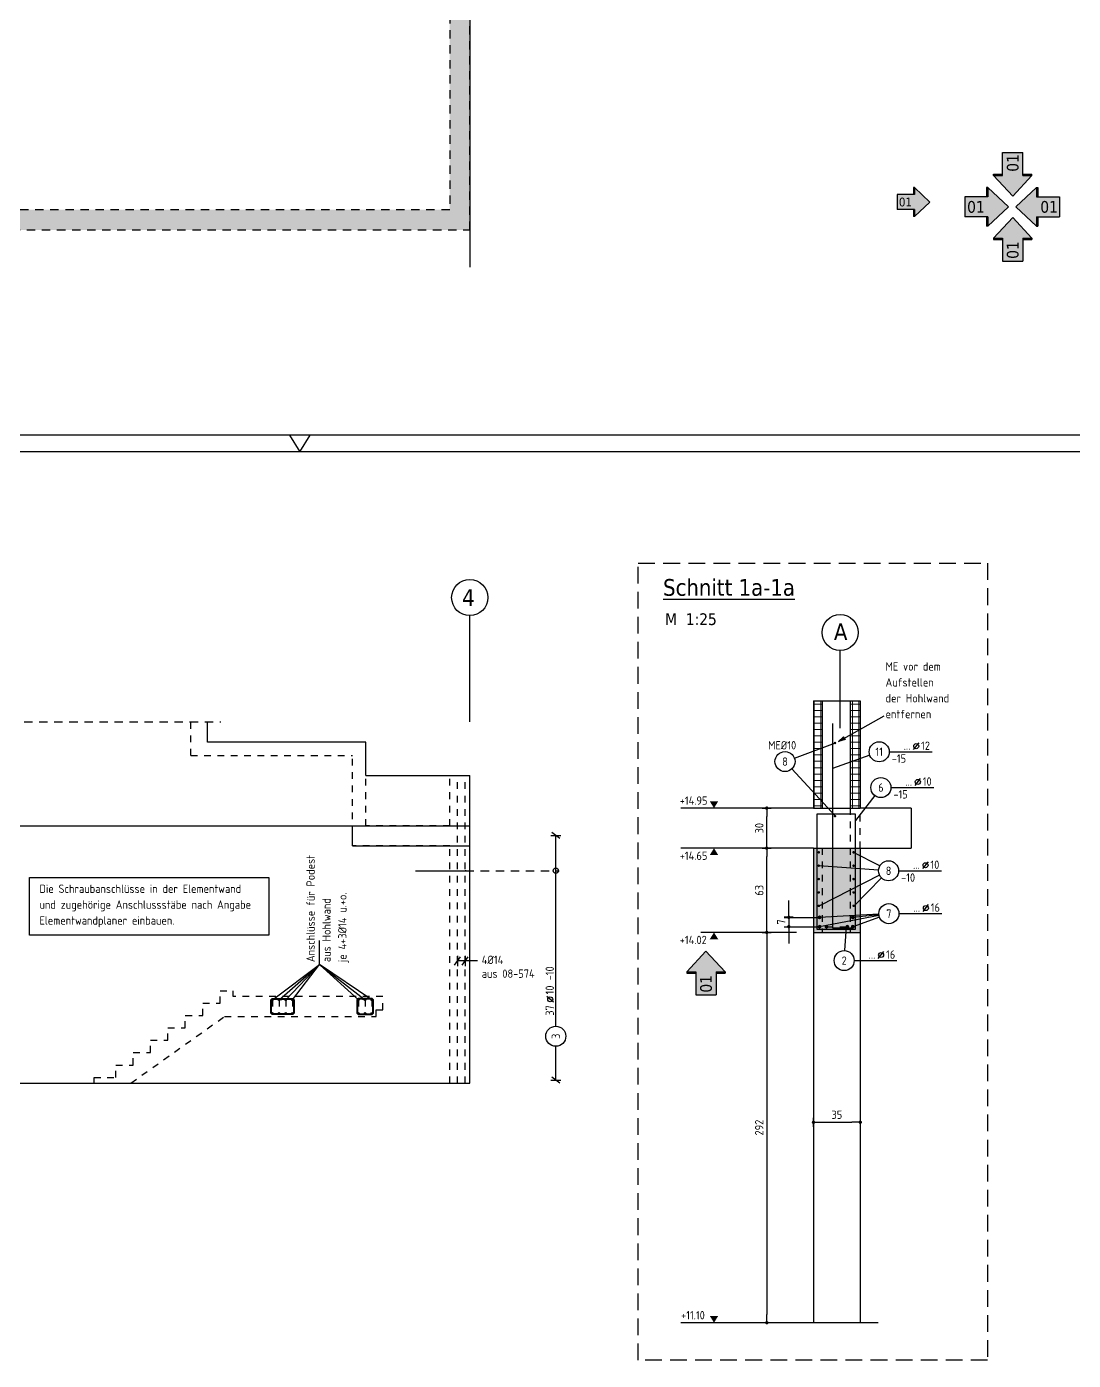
# Model space of a CAD drawing. Extents: x 21.6 to 105.5, y -19 to 78.7.
# Drawn here: x 56.89 to 72.55, y -3.15 to 16.8 of the extents above; entities that cross this region are included whole.
import ezdxf
from ezdxf.enums import TextEntityAlignment as Align

# ---------------------------------------------------------------- set-up
doc = ezdxf.new("R2010")
doc.units = 0
doc.header["$LTSCALE"] = 0.5
for name, pattern in [('AUSGEZOGEN', [1000.01, 1000, 0.01]), ('DASHED', [0.75, 0.5, -0.25]), ('DOT', [0.175, 0.05, -0.125]), ('HIDDEN', [0.375, 0.25, -0.125]), ('HIDDEN2', [0.187, 0.125, -0.062]), ('PUNKT', [0.175, 0.05, -0.125]), ('STRICHLINIE', [0.75, 0.5, -0.25]), ('VERDECKT', [0.375, 0.25, -0.125])]:
    doc.linetypes.add(name, pattern=pattern)
for name, color, linetype in [('ACHSEN', 7, 'Continuous'), ('AFU', 7, 'Continuous'), ('BETON', 7, 'Continuous'), ('DETAIL', 7, 'Continuous'), ('DRUEBER', 7, 'Continuous'), ('grau_hell', 7, 'Continuous'), ('grau_mittel', 7, 'Continuous'), ('HILFE', 7, 'Continuous'), ('INDEX', 7, 'Continuous'), ('koten', 7, 'Continuous'), ('MASSE', 7, 'Continuous'), ('OBJEKT', 7, 'Continuous'), ('RAHMEN', 7, 'Continuous'), ('RND', 7, 'Continuous'), ('RND_BILD', 7, 'Continuous'), ('SFP_Achsen', 7, 'Continuous'), ('TEXT', 7, 'Continuous'), ('VERDECKT', 7, 'Continuous')]:
    doc.layers.add(name, color=color, linetype=linetype)
doc.layers.add('NOPLOT', color=7, linetype='Continuous', plot=False)
doc.layers.add('zila_01_rb_02_stb-fertig_05_schraff', color=144, linetype='Continuous', lineweight=9)
doc.styles.add('helv', font='tahoma.ttf')
doc.styles.add('txt', font='isocp.shx')
doc.linetypes.add('AFU_50K', pattern='A,0.15,["/",Standard,S=0.2,R=0,X=-0.01,Y=-0.1],0.07,["/",Standard,S=0.2,R=0,X=-0.01,Y=-0.1],0.15', length=0.37)
doc.linetypes.add('AFU_50L', pattern='A,0.75,["/",Standard,S=0.2,R=0,X=-0.01,Y=-0.1],0.07,["/",Standard,S=0.2,R=0,X=-0.01,Y=-0.1],0.75', length=1.57)
doc.dimstyles.new('DOT_I', dxfattribs={"dimscale": 0.5, "dimtxt": 0.25, "dimasz": 0.25, "dimexe": 0.1, "dimexo": 0.3, "dimgap": 0.1, "dimtad": 1, "dimdec": 3, "dimzin": 3, "dimtxsty": 'txt', "dimblk": 'DOT', "dimblk1": 'DOT', "dimblk2": 'DOT', "dimsah": 1, "dimcen": 0.1, "dimse1": 1, "dimse2": 1, "dimazin": 0, "dimtfac": 1, "dimtdec": 4, "dimtix": 1, "dimtmove": 2, "dimatfit": 3, "dimfxl": 0, "dimtvp": 1, "dimtolj": 1, "dimtzin": 0, "dimarcsym": 0})

# ---------------------------------------------------------------- blocks, each defined once
blk = doc.blocks.new('lei_gre')
at = {"layer": 'RND', "color": 7, "linetype": 'Continuous'}
for p, q in [((-0.09, -0.12), (0.09, 0.12)), ((0, 0.15), (0, -0.15))]:
    blk.add_line(p, q, dxfattribs=at)
blk = doc.blocks.new('RND_LEI')
at = {"layer": 'RND', "color": 7, "linetype": 'Continuous'}
blk.add_line((1.022, 0.066), (1.19, 0.27), dxfattribs=at)
for centre, radius in [((0, 0), 0.3), ((1.106, 0.168), 0.075)]:
    blk.add_circle(centre, radius, dxfattribs=at)
at = {"layer": 'RND', "color": 7, "linetype": 'Continuous', "style": 'txt'}
blk.add_attdef('POSL', text='', height=0.25, dxfattribs=at).set_placement((0, 0), align=Align.MIDDLE)
blk.add_attdef('ANZ', text='', height=0.25, dxfattribs=at).set_placement((0.931, 0.057), align=Align.RIGHT)
for tag, p in [('DUM', (1.253, 0.057)), ('ABSTD', (1.674, 0.057)), ('POSTXT', (0.374, -0.327))]:
    blk.add_attdef(tag, p, '', height=0.25, dxfattribs=at)
blk = doc.blocks.new('DOT')
at = {"layer": 'MASSE', "color": 7, "linetype": 'Continuous'}
for p, q in [((0, 0), (-1, 0)), ((0, 0.54), (0, -0.54))]:
    blk.add_line(p, q, dxfattribs=at)
at = {"layer": 'MASSE', "color": 7, "linetype": 'Continuous', "const_width": 0.2}
blk.add_lwpolyline([(-0.1, 0, 1), (0.1, 0, 1)], format="xyb", close=True, dxfattribs=at)
blk = doc.blocks.new('*D14')
at = {"layer": 'DEFPOINTS', "color": 0, "linetype": 'AUSGEZOGEN', "transparency": 16777216}
for p in [(67.964, 3.25), (67.964, -2.59), (67.964, -2.59)]:
    blk.add_point(p, dxfattribs=at)
at = {"layer": 'MASSE', "color": 0, "linetype": 'AUSGEZOGEN', "lineweight": -2, "transparency": 16777216}
blk.add_line((67.964, 3.125), (67.964, -2.465), dxfattribs=at)
at = {"layer": 'MASSE', "color": 0, "linetype": 'AUSGEZOGEN', "lineweight": -2, "transparency": 16777216, "xscale": 0.125, "yscale": 0.125, "zscale": 0.125}
for p, rotation in [((67.964, 3.25), 90), ((67.964, -2.59), 270)]:
    blk.add_blockref('DOT', p, dxfattribs=dict(at, rotation=rotation))
at = {"layer": 'MASSE', "color": 0, "linetype": 'AUSGEZOGEN', "transparency": 16777216, "insert": (67.851, 0.33), "char_height": 0.125, "attachment_point": 5, "rotation": 90, "style": 'txt'}
blk.add_mtext('\\A1;292', dxfattribs=at)
blk = doc.blocks.new('*D15')
at = {"layer": 'DEFPOINTS', "color": 0, "linetype": 'AUSGEZOGEN', "transparency": 16777216}
for p in [(67.964, 4.51), (67.964, 4.51), (67.964, 3.25)]:
    blk.add_point(p, dxfattribs=at)
at = {"layer": 'MASSE', "color": 0, "linetype": 'AUSGEZOGEN', "lineweight": -2, "transparency": 16777216}
blk.add_line((67.964, 3.375), (67.964, 4.385), dxfattribs=at)
at = {"layer": 'MASSE', "color": 0, "linetype": 'AUSGEZOGEN', "lineweight": -2, "transparency": 16777216, "xscale": 0.125, "yscale": 0.125, "zscale": 0.125}
for p, rotation in [((67.964, 4.51), 90), ((67.964, 3.25), 270)]:
    blk.add_blockref('DOT', p, dxfattribs=dict(at, rotation=rotation))
at = {"layer": 'MASSE', "color": 0, "linetype": 'AUSGEZOGEN', "transparency": 16777216, "insert": (67.851, 3.88), "char_height": 0.125, "attachment_point": 5, "rotation": 90, "style": 'txt'}
blk.add_mtext('\\A1;63', dxfattribs=at)
blk = doc.blocks.new('OKRD_U')
at = {"color": 0, "linetype": 'ByBlock'}
blk.add_solid([(-0.125, -0.202), (0.125, -0.202), (0, 0)], dxfattribs=at)
at = {"color": 0, "linetype": 'ByBlock', "style": 'txt'}
blk.add_attdef('OKRD', (0.25, -0.35), '', height=0.25, dxfattribs=at)
blk = doc.blocks.new('*D16')
at = {"layer": 'DEFPOINTS', "color": 0, "linetype": 'AUSGEZOGEN', "transparency": 16777216}
for p in [(68.663, 0.409), (69.363, 0.409), (69.363, 0.409)]:
    blk.add_point(p, dxfattribs=at)
at = {"layer": 'MASSE', "color": 0, "linetype": 'AUSGEZOGEN', "lineweight": -2, "transparency": 16777216}
blk.add_line((68.788, 0.409), (69.238, 0.409), dxfattribs=at)
at = {"layer": 'MASSE', "color": 0, "linetype": 'AUSGEZOGEN', "lineweight": -2, "transparency": 16777216, "xscale": 0.125, "yscale": 0.125, "zscale": 0.125, "rotation": 180}
blk.add_blockref('DOT', (68.663, 0.409), dxfattribs=at)
at = {"layer": 'MASSE', "color": 0, "linetype": 'AUSGEZOGEN', "lineweight": -2, "transparency": 16777216, "xscale": 0.125, "yscale": 0.125, "zscale": 0.125}
blk.add_blockref('DOT', (69.363, 0.409), dxfattribs=at)
at = {"layer": 'MASSE', "color": 0, "linetype": 'AUSGEZOGEN', "transparency": 16777216, "insert": (69.013, 0.522), "char_height": 0.125, "attachment_point": 5, "style": 'txt'}
blk.add_mtext('\\A1;35', dxfattribs=at)
blk = doc.blocks.new('*D17')
at = {"layer": 'DEFPOINTS', "color": 0, "linetype": 'AUSGEZOGEN', "transparency": 16777216}
for p in [(67.964, 5.11), (67.964, 5.11), (67.964, 4.51)]:
    blk.add_point(p, dxfattribs=at)
at = {"layer": 'MASSE', "color": 0, "linetype": 'AUSGEZOGEN', "lineweight": -2, "transparency": 16777216}
blk.add_line((67.964, 4.635), (67.964, 4.985), dxfattribs=at)
at = {"layer": 'MASSE', "color": 0, "linetype": 'AUSGEZOGEN', "lineweight": -2, "transparency": 16777216, "xscale": 0.125, "yscale": 0.125, "zscale": 0.125}
for p, rotation in [((67.964, 5.11), 90), ((67.964, 4.51), 270)]:
    blk.add_blockref('DOT', p, dxfattribs=dict(at, rotation=rotation))
at = {"layer": 'MASSE', "color": 0, "linetype": 'AUSGEZOGEN', "transparency": 16777216, "insert": (67.851, 4.81), "char_height": 0.125, "attachment_point": 5, "rotation": 90, "style": 'txt'}
blk.add_mtext('\\A1;30', dxfattribs=at)
blk = doc.blocks.new('OKRD_O')
at = {"color": 0, "linetype": 'ByBlock'}
blk.add_solid([(-0.125, 0.202), (0.125, 0.202), (0, 0)], dxfattribs=at)
at = {"color": 0, "linetype": 'ByBlock', "style": 'txt'}
blk.add_attdef('OKRD', (0.25, 0.1), '', height=0.25, dxfattribs=at)
blk = doc.blocks.new('*D18')
at = {"layer": 'DEFPOINTS', "color": 0, "linetype": 'AUSGEZOGEN', "transparency": 16777216}
for p in [(68.293, 3.476), (68.293, 3.336), (68.293, 3.336)]:
    blk.add_point(p, dxfattribs=at)
at = {"layer": 'MASSE', "color": 0, "linetype": 'AUSGEZOGEN', "lineweight": -2, "transparency": 16777216}
for p, q in [((68.293, 3.601), (68.293, 3.726)), ((68.293, 3.476), (68.293, 3.336)), ((68.293, 3.211), (68.293, 3.086))]:
    blk.add_line(p, q, dxfattribs=at)
at = {"layer": 'MASSE', "color": 0, "linetype": 'AUSGEZOGEN', "lineweight": -2, "transparency": 16777216, "xscale": 0.125, "yscale": 0.125, "zscale": 0.125}
for p, rotation in [((68.293, 3.476), 270), ((68.293, 3.336), 90)]:
    blk.add_blockref('DOT', p, dxfattribs=dict(at, rotation=rotation))
at = {"layer": 'MASSE', "color": 0, "linetype": 'AUSGEZOGEN', "transparency": 16777216, "insert": (68.181, 3.406), "char_height": 0.125, "attachment_point": 5, "rotation": 90, "style": 'txt'}
blk.add_mtext('\\A1;7', dxfattribs=at)
blk = doc.blocks.new('DINA1')
at = {"layer": 'RAHMEN'}
blk.add_line((84.1, 59.4), (0, 59.4), dxfattribs=at)
at = {"layer": 'RAHMEN', "color": 7, "linetype": 'Continuous'}
for p, q in [((41.74, 59.4), (42.05, 58.9)), ((42.05, 58.9), (42.36, 59.4))]:
    blk.add_line(p, q, dxfattribs=at)
at = {"layer": 'RAHMEN', "color": 5}
blk.add_line((83.6, 58.9), (2, 58.9), dxfattribs=at)
blk = doc.blocks.new('Brüstung DG')
at = {"color": 0, "linetype": 'ByBlock', "lineweight": -2}
blk.add_lwpolyline([(0.285, 20.285), (0.285, 20.285), (0.285, 20.285), (0.285, 20.95), (38.75, 20.95), (38.75, 0.3), (0.285, 0.3), (0.285, 3.925), (0.075, 3.925), (0.075, 0), (39.05, 0), (39.05, 21.25), (0.125, 21.25), (0.125, 20.285), (0.125, 20.285), (0.125, 20.285)], close=True, dxfattribs=at)
blk = doc.blocks.new('RND_HIN')
at = {"layer": 'RND', "color": 7, "linetype": 'Continuous'}
blk.add_circle((0, 0), 0.3, dxfattribs=at)
at = {"layer": 'RND', "color": 7, "linetype": 'Continuous', "style": 'txt'}
blk.add_attdef('POSI', text='', height=0.25, dxfattribs=at).set_placement((0, 0), align=Align.MIDDLE)
blk = doc.blocks.new('Pfeillinie')
at = {"layer": 'TEXT', "linetype": 'Continuous'}
blk.add_hatch(color=7, dxfattribs=at).paths.add_polyline_path([(0, 0), (-0.8, 0.2), (-0.8, 0), (-0.8, -0.2)])
at = {"layer": 'TEXT', "color": 7, "linetype": 'Continuous'}
for p, q in [((-0.8, 0), (-0.8, 0.2)), ((-0.8, 0.2), (0, 0)), ((-0.8, 0), (-0.8, -0.2)), ((-0.8, -0.2), (0, 0))]:
    blk.add_line(p, q, dxfattribs=at)
blk = doc.blocks.new('hin_ind5')
at = {"layer": 'grau_hell', "linetype": 'AUSGEZOGEN'}
h = blk.add_hatch(color=9, dxfattribs=at)
h.dxf.hatch_style = 2
h.paths.add_polyline_path([(0, 0), (0.619, -0.577), (0.619, -0.3), (1.306, -0.3), (1.306, 0.3), (0.619, 0.3), (0.619, 0.577)])
h.paths.add_polyline_path([(0.34, -0.274), (1.311, -0.274), (1.311, 0.274), (0.34, 0.274)], flags=9)
at = {"layer": 'OBJEKT', "linetype": 'AUSGEZOGEN'}
for points in [[(0.619, 0.3), (0.66, 0.3), (0.66, 0.577), (0.619, 0.577)], [(0.619, -0.577), (0.66, -0.577), (0.66, -0.3), (0.619, -0.3)]]:
    blk.add_hatch(color=1, dxfattribs=at).paths.add_polyline_path(points)
at = {"layer": 'OBJEKT', "color": 1, "linetype": 'AUSGEZOGEN'}
for p, q in [((0, 0), (0.619, 0.577)), ((0.619, 0.577), (0.619, 0.3)), ((0.619, 0.577), (0.66, 0.577)), ((0.66, 0.577), (0.66, 0.3)), ((0, 0), (0.619, -0.577)), ((0.619, 0.3), (1.306, 0.3)), ((1.306, 0.3), (1.306, -0.3)), ((0.619, -0.3), (0.619, -0.577)), ((0.619, -0.3), (1.306, -0.3)), ((0.66, -0.3), (0.66, -0.577))]:
    blk.add_line(p, q, dxfattribs=at)
at = {"layer": 'OBJEKT', "color": 7, "linetype": 'AUSGEZOGEN'}
blk.add_line((0.619, -0.577), (0.66, -0.577), dxfattribs=at)
at = {"layer": 'INDEX', "color": 1, "linetype": 'Continuous', "style": 'helv'}
blk.add_attdef('INDEX', text='', height=0.35, rotation=360, dxfattribs=at).set_placement((1.259, 0), align=Align.MIDDLE_RIGHT)

msp = doc.modelspace()

# ---------------------------------------------------------------- hatches: boundary and pattern name
at = {"layer": 'grau_hell'}
msp.add_hatch(color=9, dxfattribs=at).paths.add_polyline_path([(62.5555, 52.7622), (62.5555, 52.4622), (63.2205, 52.4622), (63.2205, 14.0622), (42.5705, 14.0622), (42.5705, 52.4622), (46.1955, 52.4622), (46.1955, 52.8122), (42.2705, 52.8122), (42.2705, 13.7622), (63.5205, 13.7622), (63.5205, 52.7622)])
at = {"layer": 'grau_mittel'}
h = msp.add_hatch(color=61, dxfattribs=at)
h.paths.add_polyline_path([(68.6627, 3.2498), (68.7927, 3.2498), (68.7927, 4.5098), (68.6627, 4.5098)])
h.paths.add_polyline_path([(68.7927, 3.2498), (69.2127, 3.2498), (69.2127, 4.5098), (68.7927, 4.5098)])
h.paths.add_polyline_path([(69.3627, 4.5098), (69.2127, 4.5098), (69.2127, 3.2498), (69.3627, 3.2498)])
at = {"layer": 'zila_01_rb_02_stb-fertig_05_schraff', "linetype": 'AUSGEZOGEN'}
h = msp.add_hatch(dxfattribs=at)
h.set_pattern_fill('ANSI37', color=102, scale=0.03, angle=-135)
h.paths.add_polyline_path([(68.7927, 6.7156), (68.6627, 6.7156), (68.6627, 5.1098), (68.7927, 5.1098)])
h = msp.add_hatch(dxfattribs=at)
h.set_pattern_fill('ANSI37', color=102, scale=0.03, angle=-135)
h.paths.add_polyline_path([(69.3627, 6.7156), (69.2127, 6.7156), (69.2127, 5.1098), (69.3627, 5.1098)])

# ---------------------------------------------------------------- linework, layer by layer
at = {"layer": 'ACHSEN', "color": 140, "linetype": 'AUSGEZOGEN'}
for p, q in [((63.5205, 54.4622), (63.5205, 13.2051)), ((63.5205, 6.4016), (63.5205, 7.9897)), ((69.0627, 6.3045), (69.0627, 7.4669)), ((68.2257, 3.4756), (68.7406, 3.4756)), ((68.2257, 3.3356), (68.7406, 3.3356))]:
    msp.add_line(p, q, dxfattribs=at)
at = {"layer": 'AFU', "color": 8, "linetype": 'AFU_50K'}
for p, q in [((68.7927, 5.1098), (69.2127, 5.1098)), ((61.7655, 4.5461), (61.7655, 4.8461)), ((68.6627, 4.5098), (69.3627, 4.5098))]:
    msp.add_line(p, q, dxfattribs=at)
at = {"layer": 'AFU', "color": 8, "linetype": 'AFU_50L'}
for p, q in [((42.2705, 4.8461), (63.5205, 4.8461)), ((61.7655, 4.5461), (63.5205, 4.5461)), ((51.4155, 0.9961), (63.5205, 0.9961))]:
    msp.add_line(p, q, dxfattribs=at)
at = {"layer": 'BETON', "color": 6, "linetype": 'AUSGEZOGEN'}
for p, q in [((68.6627, 6.7156), (68.6627, 5.1098)), ((69.3627, 6.7156), (69.3627, 5.1098)), ((59.5955, 6.0961), (59.5955, 6.3991)), ((61.9655, 6.0961), (59.5955, 6.0961)), ((61.9655, 5.5961), (61.9655, 6.0961)), ((61.9655, 5.5961), (63.5205, 5.5961)), ((63.5205, 0.9961), (63.5205, 5.5961)), ((68.6627, 5.1098), (66.6763, 5.1098)), ((70.1227, 5.1098), (69.3627, 5.1098)), ((70.1227, 5.1098), (70.1227, 4.5098)), ((68.6627, 4.5098), (66.6763, 4.5098)), ((68.6627, 4.5098), (68.6627, 3.2498)), ((69.3627, 4.5098), (69.3627, 3.2498)), ((69.3627, 4.5098), (70.1227, 4.5098)), ((68.6627, 3.2498), (69.3627, 3.2498)), ((69.6292, -2.5902), (66.6763, -2.5902))]:
    msp.add_line(p, q, dxfattribs=at)
at = {"layer": 'DETAIL', "color": 102, "linetype": 'STRICHLINIE'}
msp.add_lwpolyline([(71.2679, 8.7737), (71.2679, -3.1529), (66.0415, -3.1529), (66.0415, 8.7737)], close=True, dxfattribs=at)
at = {"layer": 'DRUEBER', "color": 7, "linetype": 'PUNKT'}
for p, q in [((59.3455, 5.8961), (59.3455, 6.3991)), ((59.3455, 5.8961), (61.7655, 5.8961)), ((61.7655, 4.5461), (61.7655, 5.8961)), ((61.9655, 4.8461), (61.9655, 5.5961)), ((63.2205, 4.8461), (63.2205, 5.5961)), ((63.2205, 4.8461), (61.9655, 4.8461)), ((63.2205, 4.5461), (61.7655, 4.5461)), ((63.2205, 0.9961), (63.2205, 4.5461)), ((59.7855, 2.1911), (59.7855, 2.3761)), ((59.7855, 2.3761), (59.9805, 2.3761)), ((59.9805, 2.2911), (59.9805, 2.3761)), ((62.2205, 2.2911), (59.9805, 2.2911)), ((62.2205, 2.0911), (62.2205, 2.2911)), ((59.2655, 1.8211), (59.2655, 2.0061)), ((59.2655, 2.0061), (59.5255, 2.0061)), ((59.5255, 2.0061), (59.5255, 2.1911)), ((59.5255, 2.1911), (59.7855, 2.1911)), ((62.1205, 1.9911), (62.1205, 2.0911)), ((62.1205, 2.0911), (62.2205, 2.0911)), ((58.4522, 0.9961), (59.8505, 1.9911)), ((59.0055, 1.6361), (59.0055, 1.8211)), ((59.0055, 1.8211), (59.2655, 1.8211)), ((59.8505, 1.9911), (62.1205, 1.9911)), ((58.7455, 1.4511), (58.7455, 1.6361)), ((58.7455, 1.6361), (59.0055, 1.6361)), ((58.4855, 1.2661), (58.4855, 1.4511)), ((58.4855, 1.4511), (58.7455, 1.4511)), ((58.2255, 1.0811), (58.2255, 1.2661)), ((58.2255, 1.2661), (58.4855, 1.2661)), ((63.5205, 0.9961), (63.5205, 1.2261)), ((57.9005, 0.9961), (57.9005, 1.0811)), ((57.9005, 1.0811), (58.0955, 1.0811)), ((58.0955, 1.0811), (58.2255, 1.0811))]:
    msp.add_line(p, q, dxfattribs=at)
at = {"layer": 'DRUEBER', "color": 7, "linetype": 'HIDDEN2'}
for p, q in [((69.2127, 5.1098), (69.2127, 3.2498)), ((69.3627, 4.5098), (69.3627, 5.1098)), ((68.7927, 4.5098), (68.7927, 3.2498))]:
    msp.add_line(p, q, dxfattribs=at)
at = {"layer": 'DRUEBER', "color": 7, "linetype": 'DOT'}
msp.add_line((51.4155, 0.9961), (57.9005, 0.9961), dxfattribs=at)
at = {"layer": 'HILFE', "color": 102, "linetype": 'HIDDEN'}
msp.add_line((46.0551, 6.3991), (59.7972, 6.3991), dxfattribs=at)
at = {"layer": 'HILFE', "color": 102, "linetype": 'AUSGEZOGEN'}
for p, q in [((61.2726, 2.7695), (61.2726, 3.1279)), ((63.6389, 2.8223), (63.3362, 2.8223)), ((60.5686, 2.2411), (61.2726, 2.7695)), ((60.6686, 2.2411), (61.2726, 2.7695)), ((61.2726, 2.7695), (60.7686, 2.2411)), ((60.8686, 2.2411), (61.2715, 2.7683)), ((61.8555, 2.2411), (61.2715, 2.7683)), ((61.2715, 2.7683), (61.9555, 2.2411)), ((62.0555, 2.2411), (61.2715, 2.7683))]:
    msp.add_line(p, q, dxfattribs=at)
at = {"layer": 'koten', "color": 7, "linetype": 'AUSGEZOGEN'}
msp.add_line((68.4099, 3.2498), (66.9781, 3.2498), dxfattribs=at)
at = {"layer": 'NOPLOT', "color": 191, "linetype": 'AUSGEZOGEN'}
for p, q in [((68.6627, 6.7156), (69.3627, 6.7156)), ((60.6686, 2.2481), (60.707, 2.2481)), ((61.9555, 2.2481), (61.9171, 2.2481))]:
    msp.add_line(p, q, dxfattribs=at)
for points in [[(60.8636, 2.0211), (60.5736, 2.0211, -0.4142136), (60.5436, 2.0511), (60.5436, 2.2311, -0.4142136), (60.5736, 2.2611), (60.8636, 2.2611, -0.4142136), (60.8936, 2.2311), (60.8936, 2.0511, -0.4142136)], [(60.8636, 2.0311), (60.5736, 2.0311, -0.4142136), (60.5536, 2.0511), (60.5536, 2.2311, -0.4142136), (60.5736, 2.2511), (60.8636, 2.2511, -0.4142136), (60.8836, 2.2311), (60.8836, 2.0511, -0.4142136)], [(61.8605, 2.0211), (62.0505, 2.0211, 0.4142136), (62.0805, 2.0511), (62.0805, 2.2311, 0.4142136), (62.0505, 2.2611), (61.8605, 2.2611, 0.4142136), (61.8305, 2.2311), (61.8305, 2.0511, 0.4142136)], [(61.8605, 2.0311), (62.0505, 2.0311, 0.4142136), (62.0705, 2.0511), (62.0705, 2.2311, 0.4142136), (62.0505, 2.2511), (61.8605, 2.2511, 0.4142136), (61.8405, 2.2311), (61.8405, 2.0511, 0.4142136)]]:
    msp.add_lwpolyline(points, format="xyb", close=True, dxfattribs=at)
at = {"layer": 'OBJEKT', "color": 7, "linetype": 'AUSGEZOGEN'}
for p, q in [((68.7927, 6.7156), (68.7927, 5.1098)), ((69.2127, 6.7156), (69.2127, 5.1098)), ((68.6627, 5.1098), (68.7927, 5.1098)), ((69.2127, 5.1098), (69.3627, 5.1098)), ((68.6627, 3.2498), (68.6627, -2.5902)), ((69.3627, 3.2498), (69.3627, -2.5902))]:
    msp.add_line(p, q, dxfattribs=at)
at = {"layer": 'RND', "color": 102, "linetype": 'AUSGEZOGEN'}
for p, q in [((68.3778, 5.8581), (68.9942, 6.0844)), ((69.5054, 5.9026), (68.9489, 5.7046)), ((68.339, 5.6963), (68.9942, 4.9894)), ((69.5801, 5.298), (69.2927, 4.9223)), ((69.6549, 4.2442), (69.2629, 4.4483)), ((69.6368, 4.183), (68.7426, 4.2483)), ((69.6526, 4.1043), (68.752, 3.6483)), ((69.6813, 4.065), (69.2722, 3.6483)), ((69.6412, 3.5227), (68.7546, 3.4756)), ((69.6436, 3.5029), (68.7546, 3.3356)), ((69.6419, 3.5149), (69.2508, 3.4756)), ((69.6506, 3.478), (69.2508, 3.3356)), ((69.1318, 2.9776), (69.1551, 3.3356))]:
    msp.add_line(p, q, dxfattribs=at)
at = {"layer": 'RND', "color": 7, "linetype": 'AUSGEZOGEN'}
for p, q in [((69.7967, 5.9529), (70.4367, 5.9529)), ((69.8212, 5.4172), (70.4612, 5.4172)), ((64.8081, 1.846), (64.8081, 4.702)), ((69.9364, 4.172), (70.5764, 4.172)), ((69.941, 3.5307), (70.581, 3.5307)), ((69.2721, 2.8279), (69.9121, 2.8279)), ((64.8081, 1.0376), (64.8081, 1.546))]:
    msp.add_line(p, q, dxfattribs=at)
at = {"layer": 'RND', "color": 102, "linetype": 'VERDECKT'}
msp.add_line((63.4587, 4.1732), (64.8581, 4.1732), dxfattribs=at)
at = {"layer": 'RND', "color": 7, "linetype": 'HIDDEN2'}
for p, q in [((68.8563, 3.3356), (69.1691, 3.3356)), ((60.5686, 2.2411), (60.5686, 2.0411)), ((60.6686, 2.2411), (60.6686, 2.0411)), ((60.7686, 2.2411), (60.7686, 2.0411)), ((60.8686, 2.2411), (60.8686, 2.0411)), ((61.8555, 2.2411), (61.8555, 2.0411)), ((61.9555, 2.2411), (61.9555, 2.0411)), ((62.0555, 2.2411), (62.0555, 2.0411))]:
    msp.add_line(p, q, dxfattribs=at)
at = {"layer": 'RND', "color": 102, "linetype": 'AUSGEZOGEN'}
msp.add_lwpolyline([(69.039, 6.1079), (69.7216, 6.4914)], dxfattribs=at)
at = {"layer": 'RND', "color": 1, "linetype": 'AUSGEZOGEN'}
for points in [[(68.9489, 6.3785), (68.9489, 3.3185), (69.2489, 3.3185)], [(62.7087, 4.1732), (63.4587, 4.1732)]]:
    msp.add_lwpolyline(points, dxfattribs=at)
at = {"layer": 'RND', "color": 7, "linetype": 'AUSGEZOGEN'}
for points, const_width in [([(68.9754, 6.0844, 1), (68.9942, 6.0844, 1)], 0.0187), ([(68.9754, 4.9894, 1), (68.9942, 4.9894, 1)], 0.0187), ([(68.7332, 4.4483, 1), (68.752, 4.4483, 1)], 0.0187), ([(69.2535, 4.4483, 1), (69.2722, 4.4483, 1)], 0.0187), ([(68.7332, 4.2483, 1), (68.752, 4.2483, 1)], 0.0187), ([(69.2535, 4.2483, 1), (69.2722, 4.2483, 1)], 0.0187), ([(63.4525, 4.1732, 1), (63.465, 4.1732, 1)], 0.0125), ([(68.7332, 4.0483, 1), (68.752, 4.0483, 1)], 0.0187), ([(69.2535, 4.0483, 1), (69.2722, 4.0483, 1)], 0.0187), ([(68.7332, 3.8483, 1), (68.752, 3.8483, 1)], 0.0187), ([(69.2535, 3.8483, 1), (69.2722, 3.8483, 1)], 0.0187), ([(68.7332, 3.6483, 1), (68.752, 3.6483, 1)], 0.0187), ([(69.2535, 3.6483, 1), (69.2722, 3.6483, 1)], 0.0187), ([(68.7406, 3.4756, 1), (68.7686, 3.4756, 1)], 0.028), ([(69.2648, 3.4756, -1), (69.2368, 3.4756, -1)], 0.028), ([(68.7406, 3.3356, 1), (68.7686, 3.3356, 1)], 0.028), ([(68.8423, 3.3356, 1), (68.8703, 3.3356, 1)], 0.028), ([(69.1831, 3.3356, -1), (69.1551, 3.3356, -1)], 0.028), ([(69.2648, 3.3356, -1), (69.2368, 3.3356, -1)], 0.028), ([(60.5651, 2.2411, 1), (60.5721, 2.2411, 1)], 0.007), ([(60.6651, 2.2411, -1), (60.6721, 2.2411, -1)], 0.007), ([(60.7651, 2.2411, 1), (60.7721, 2.2411, 1)], 0.007), ([(60.8651, 2.2411, 1), (60.8721, 2.2411, 1)], 0.007), ([(61.859, 2.2411, -1), (61.852, 2.2411, -1)], 0.007), ([(61.959, 2.2411, 1), (61.952, 2.2411, 1)], 0.007), ([(62.059, 2.2411, -1), (62.052, 2.2411, -1)], 0.007), ([(60.5651, 2.0411, -1), (60.5721, 2.0411, -1)], 0.007), ([(60.6651, 2.0411, -1), (60.6721, 2.0411, -1)], 0.007), ([(60.7651, 2.0411, -1), (60.7721, 2.0411, -1)], 0.007), ([(60.8651, 2.0411, -1), (60.8721, 2.0411, -1)], 0.007), ([(61.859, 2.0411, 1), (61.852, 2.0411, 1)], 0.007), ([(61.959, 2.0411, 1), (61.952, 2.0411, 1)], 0.007), ([(62.059, 2.0411, 1), (62.052, 2.0411, 1)], 0.007)]:
    msp.add_lwpolyline(points, format="xyb", close=True, dxfattribs=dict(at, const_width=const_width))
at = {"layer": 'RND', "color": 1, "linetype": 'HIDDEN2'}
for points in [[(63.3362, 0.9961), (63.3362, 5.4961)], [(63.4506, 0.9961), (63.4506, 5.4961)]]:
    msp.add_lwpolyline(points, dxfattribs=at)
at = {"layer": 'RND', "color": 1, "linetype": 'AUSGEZOGEN'}
msp.add_lwpolyline([(68.7127, 3.2998), (69.2927, 3.2998), (69.2927, 5.0198), (68.7127, 5.0198)], close=True, dxfattribs=at)
at = {"layer": 'RND', "color": 7, "linetype": 'AUSGEZOGEN'}
msp.add_circle((64.8081, 4.1732), 0.04, dxfattribs=at)
at = {"layer": 'RND', "color": 102, "linetype": 'AUSGEZOGEN'}
for centre in [(60.5686, 2.2411), (60.6686, 2.2411), (60.7686, 2.2411), (60.8686, 2.2411), (61.8555, 2.2411), (61.9555, 2.2411), (62.0555, 2.2411), (60.5686, 2.0411), (60.6686, 2.0411), (60.7686, 2.0411), (60.8686, 2.0411), (61.8555, 2.0411), (61.9555, 2.0411), (62.0555, 2.0411)]:
    msp.add_circle(centre, 0.011, dxfattribs=at)
at = {"layer": 'SFP_Achsen', "color": 7, "linetype": 'AUSGEZOGEN'}
for centre in [(63.5205, 8.2602), (69.0627, 7.7374)]:
    msp.add_circle(centre, 0.2705, dxfattribs=at)
at = {"layer": 'TEXT', "color": 7, "linetype": 'AUSGEZOGEN'}
msp.add_lwpolyline([(56.9335, 4.0728), (60.5135, 4.0728), (60.5135, 3.209), (56.9335, 3.209)], close=True, dxfattribs=at)

# ---------------------------------------------------------------- block references
at = {"layer": 'koten', "color": 7, "linetype": 'DASHED'}
ref = msp.add_blockref('OKRD_O', (67.1747, 5.1098), dxfattribs=dict(at, xscale=-0.5, yscale=0.5, zscale=0.5))
ref.add_attrib('OKRD', '+14.95', (66.6621, 5.1598), dxfattribs={"height": 0.125, "style": 'txt'})
at = {"layer": 'koten', "color": 7, "linetype": 'AUSGEZOGEN'}
ref = msp.add_blockref('OKRD_U', (67.1747, 4.5098), dxfattribs=dict(at, xscale=-0.5, yscale=0.5, zscale=0.5))
ref.add_attrib('OKRD', '+14.65', (66.6621, 4.3348), dxfattribs={"height": 0.125, "style": 'txt'})
ref = msp.add_blockref('OKRD_U', (67.1747, 3.2498), dxfattribs=dict(at, xscale=-0.5, yscale=0.5, zscale=0.5))
ref.add_attrib('OKRD', '+14.02', (66.6621, 3.0748), dxfattribs={"layer": '0', "color": 0, "linetype": 'ByBlock', "height": 0.125, "style": 'txt'})
at = {"layer": 'koten', "color": 7, "linetype": 'DASHED'}
ref = msp.add_blockref('OKRD_O', (67.1747, -2.5902), dxfattribs=dict(at, xscale=-0.5, yscale=0.5, zscale=0.5))
ref.add_attrib('OKRD', '+11.10', (66.682, -2.5402), dxfattribs={"height": 0.125, "style": 'txt'})
at = {"layer": 'RAHMEN', "color": 7, "xscale": 0.5, "yscale": 0.5, "zscale": 0.5}
msp.add_blockref('DINA1', (39.9553, -19.0109), dxfattribs=at)
at = {"layer": 'RND', "color": 102, "linetype": 'AUSGEZOGEN', "xscale": 0.125, "yscale": 0.125, "zscale": 0.125, "rotation": 209.333500185844}
msp.add_blockref('Pfeillinie', (69.039, 6.1079), dxfattribs=at)
at = {"layer": 'RND', "color": 7, "linetype": 'AUSGEZOGEN', "xscale": 0.5, "yscale": 0.5, "zscale": 0.5}
for name, p, values in [('RND_LEI', (69.6467, 5.9529), {'POSL': '11', 'DUM': '12', 'ANZ': '...', 'POSTXT': '-15'}), ('RND_HIN', (68.237, 5.8064), {'POSI': '8'}), ('RND_LEI', (69.6712, 5.4172), {'POSL': '6', 'DUM': '10', 'ANZ': '...', 'POSTXT': '-15'}), ('RND_LEI', (69.7864, 4.172), {'POSL': '8', 'DUM': '10', 'ANZ': '...', 'POSTXT': '-10'}), ('RND_LEI', (69.791, 3.5307), {'POSL': '7', 'DUM': '16', 'ANZ': '...'}), ('RND_LEI', (69.1221, 2.8279), {'POSL': '2', 'DUM': '16', 'ANZ': '...'})]:
    msp.add_blockref(name, p, dxfattribs=at).add_auto_attribs(values)
at = {"layer": 'RND', "color": 7, "linetype": 'AUSGEZOGEN', "xscale": 0.5, "yscale": 0.5, "zscale": 0.5, "rotation": 90}
for p in [(64.8081, 4.702), (64.8081, 1.0376)]:
    msp.add_blockref('lei_gre', p, dxfattribs=at)
at = {"layer": 'RND', "color": 7, "linetype": 'AUSGEZOGEN', "xscale": 0.5, "yscale": 0.5, "zscale": 0.5}
for p in [(63.3362, 2.8223), (63.4506, 2.8223)]:
    msp.add_blockref('lei_gre', p, dxfattribs=at)
at = {"layer": 'RND', "color": 7, "linetype": 'AUSGEZOGEN', "xscale": 0.5, "yscale": 0.5, "zscale": 0.5, "rotation": 90}
msp.add_blockref('RND_LEI', (64.8081, 1.696), dxfattribs=at).add_auto_attribs({'POSL': '3', 'DUM': '10', 'ANZ': '37', 'ABSTD': '-10'})
at = {"layer": 'RND_BILD', "color": 7, "linetype": 'AUSGEZOGEN', "xscale": 0.5, "yscale": 0.5, "zscale": 0.5, "rotation": 90}
msp.add_blockref('hin_ind5', (71.6429, 14.265), dxfattribs=at).add_auto_attribs({'INDEX': '01'})
at = {"layer": 'RND_BILD', "color": 7, "linetype": 'AUSGEZOGEN'}
ref = msp.add_blockref('hin_ind5', (70.4058, 14.1789), dxfattribs=dict(at, xscale=-0.375, yscale=0.375, zscale=0.375))
ref.add_attrib('INDEX', '01', dxfattribs={"layer": 'INDEX', "color": 1, "linetype": 'Continuous', "height": 0.13125, "style": 'helv'}).set_placement((70.1379, 14.1789), align=Align.MIDDLE_RIGHT)
ref = msp.add_blockref('hin_ind5', (71.5816, 14.1068), dxfattribs=dict(at, xscale=-0.5, yscale=0.5, zscale=0.5))
ref.add_attrib('INDEX', '01', dxfattribs={"layer": 'INDEX', "color": 1, "linetype": 'Continuous', "height": 0.175, "style": 'helv'}).set_placement((71.2244, 14.1068), align=Align.MIDDLE_RIGHT)
at = {"layer": 'RND_BILD', "color": 7, "linetype": 'AUSGEZOGEN', "xscale": 0.5, "yscale": 0.5, "zscale": 0.5}
msp.add_blockref('hin_ind5', (71.6897, 14.1068), dxfattribs=at).add_auto_attribs({'INDEX': '01'})
at = {"layer": 'RND_BILD', "color": 7, "linetype": 'AUSGEZOGEN'}
ref = msp.add_blockref('hin_ind5', (71.6429, 13.9491), dxfattribs=dict(at, xscale=-0.5, yscale=0.5, zscale=0.5, rotation=90))
ref.add_attrib('INDEX', '01', dxfattribs={"layer": 'INDEX', "color": 1, "linetype": 'Continuous', "height": 0.175, "rotation": 90, "style": 'helv'}).set_placement((71.6429, 13.5919), align=Align.MIDDLE_RIGHT)
ref = msp.add_blockref('hin_ind5', (67.0547, 2.9693), dxfattribs=dict(at, xscale=-0.5, yscale=0.5, zscale=0.5, rotation=90))
ref.add_attrib('INDEX', '01', dxfattribs={"layer": 'INDEX', "color": 1, "linetype": 'Continuous', "height": 0.175, "rotation": 90, "style": 'helv'}).set_placement((67.0547, 2.6121), align=Align.MIDDLE_RIGHT)
at = {"layer": 'VERDECKT', "color": 7, "linetype": 'VERDECKT', "rotation": 270}
msp.add_blockref('Brüstung DG', (42.2705, 52.8122), dxfattribs=at)

# ---------------------------------------------------------------- texts
at = {"layer": 'SFP_Achsen', "color": 6, "linetype": 'AUSGEZOGEN', "style": 'helv'}
for s, p in [('4', (63.4065, 8.1358)), ('A', (68.9685, 7.626))]:
    msp.add_text(s, height=0.25, dxfattribs=at).set_placement(p)
at = {"layer": 'TEXT', "color": 6, "linetype": 'AUSGEZOGEN', "style": 'helv'}
msp.add_text('%%USchnitt 1a-1a', height=0.25, dxfattribs=at).set_placement((66.4126, 8.2873))
at = {"layer": 'TEXT', "color": 1, "linetype": 'AUSGEZOGEN', "style": 'helv'}
msp.add_text('M  1:25', height=0.175, dxfattribs=at).set_placement((66.4433, 7.8498))
at = {"layer": 'TEXT', "color": 7, "linetype": 'AUSGEZOGEN', "style": 'txt'}
for s, p in [('ME vor dem', (69.7411, 7.1668)), ('Aufstellen', (69.7411, 6.9293)), ('der Hohlwand', (69.7411, 6.6918)), ('entfernen', (69.7411, 6.4543)), ('ME%%C10', (67.9844, 5.9874)), ('Die Schraubanschlüsse in der Elementwand', (57.0835, 3.8411)), ('und zugehörige Anschlussstäbe nach Angabe', (57.0835, 3.6036)), ('Elementwandplaner einbauen.', (57.0835, 3.3661)), ('4%%C14 ', (63.6999, 2.777)), ('aus 08-574', (63.6999, 2.5703))]:
    msp.add_text(s, height=0.125, dxfattribs=at).set_placement(p)
for s, p in [('Anschlüsse für Podest ', (61.2021, 2.8059)), ('je 4+3%%C14 u.+o.', (61.6771, 2.8059)), ('aus Hohlwand', (61.4396, 2.8059))]:
    msp.add_text(s, height=0.125, rotation=90, dxfattribs=at).set_placement(p)

# ---------------------------------------------------------------- dimensions: what is measured, and where the dimension line sits
at = {"layer": 'MASSE', "color": 7, "linetype": 'AUSGEZOGEN'}
for base, p1, p2, angle, picture, middle in [((67.9635, 5.1098), (67.9635, 4.5098), (67.9635, 5.1098), 90, '*D17', (67.851, 4.8098)), ((67.9635, 4.5098), (67.9635, 3.2498), (67.9635, 4.5098), 90, '*D15', (67.851, 3.8798)), ((68.2932, 3.3356), (68.2932, 3.4756), (68.2932, 3.3356), 90, '*D18', (68.1807, 3.4056)), ((67.9635, -2.5902), (67.9635, 3.2498), (67.9635, -2.5902), 90, '*D14', (67.851, 0.3298)), ((69.3627, 0.4094), (68.6627, 0.4094), (69.3627, 0.4094), 180, '*D16', (69.0127, 0.5219))]:
    dim = msp.add_linear_dim(base=base, p1=p1, p2=p2, angle=angle, dimstyle='DOT_I', override={"dimdec": 0, "dimlfac": 50}, dxfattribs=at)
    dim.commit()
    dim.dimension.update_dxf_attribs({"geometry": picture, "text_midpoint": middle})

doc.saveas('drawing.dxf')
